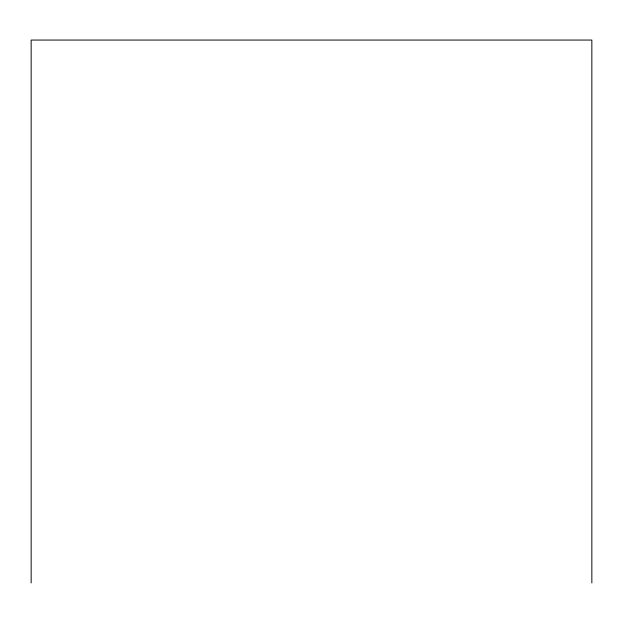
<?xml version="1.0" encoding="UTF-8"?>
<svg xmlns="http://www.w3.org/2000/svg" width="623" height="623" viewBox="0 0 623 623"><rect width="100%" height="100%" fill="white"/><g stroke="black" fill="none" stroke-linecap="round" stroke-linejoin="round"><path stroke-width="0.93" d="M591.85 582.941L591.85 40.059L31.15 40.059L31.15 582.941"/></g></svg>
